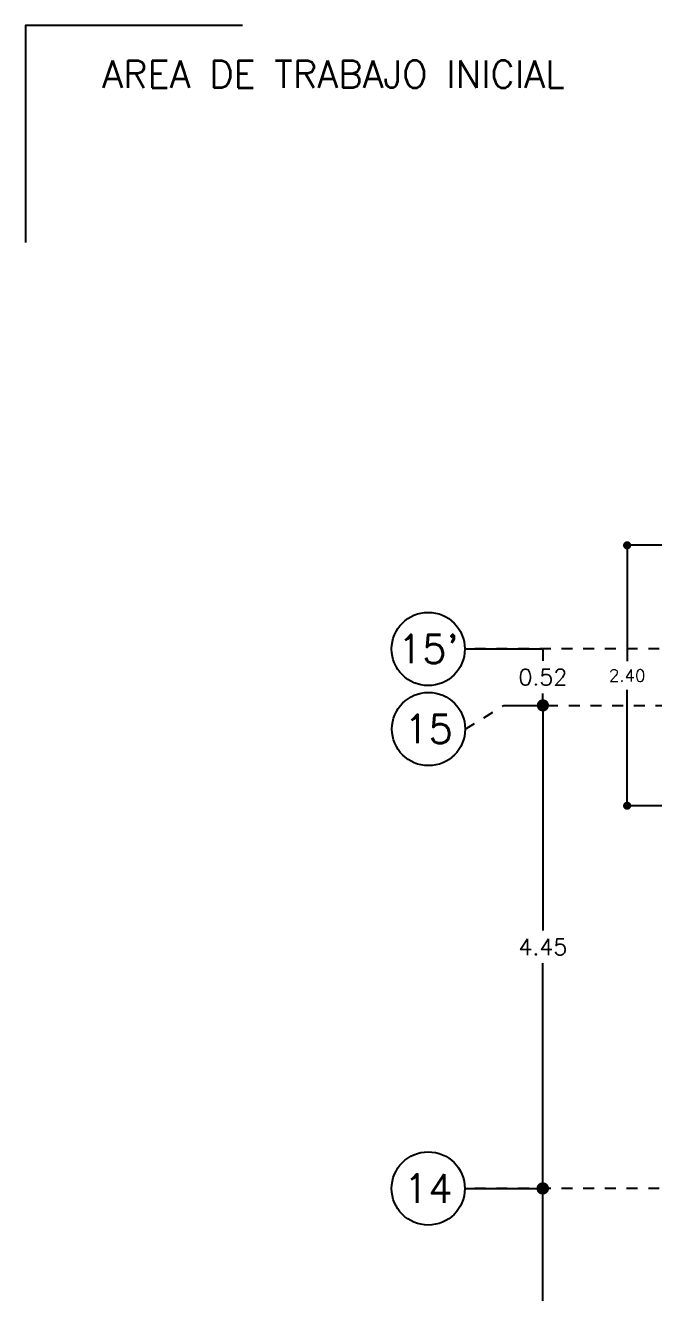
# Model space of a CAD drawing. Header units: millimetres. Extents: x 0 to 197, y -27 to 41.
# Drawn here: x 22.34 to 28.13, y 28.94 to 40.62 of the extents above; entities that cross this region are included whole.
import ezdxf
from ezdxf.enums import TextEntityAlignment as Align

# ---------------------------------------------------------------- set-up
doc = ezdxf.new("R2010")
doc.units = ezdxf.units.MM
doc.header["$LTSCALE"] = 0.01
doc.header["$PDMODE"] = 3
doc.linetypes.add('DASHDOT', pattern=[1, 0.5, -0.25, 0, -0.25])
for name, color, linetype in [('FC_CIRCULO DE EJES', 3, 'Continuous'), ('FC_COTAS', 1, 'Continuous'), ('FC_COTAS @ 75', 1, 'Continuous'), ('FC_COTAS EJES', 1, 'Continuous'), ('FC_COTAS EJES @ 75', 1, 'Continuous'), ('FC_EJES', 1, 'DASHDOT'), ('FC_R-175', 5, 'Continuous')]:
    doc.layers.add(name, color=color, linetype=linetype)
doc.layers.add('FC_HOJA', color=230, linetype='Continuous', plot=False)
doc.layers.add('FC_TEXTO NO IMPRIMIR', color=252, linetype='Continuous', plot=False)
doc.styles.add('FC_TEXT1', font='romans.shx')
doc.dimstyles.new('FC_COTAS', dxfattribs={"dimtxt": 0.0015, "dimasz": 0.001, "dimexe": 0, "dimexo": 0, "dimgap": 0.001, "dimtad": 1, "dimtih": 1, "dimtoh": 1, "dimzin": 0, "dimdsep": 46, "dimtxsty": 'FC_TEXT1', "dimblk": 'DOT', "dimcen": 0.09, "dimclrd": 256, "dimclre": 256, "dimclrt": 256, "dimadec": 0, "dimazin": 0, "dimtfac": 1, "dimtix": 1, "dimtmove": 2, "dimatfit": 3, "dimfxl": 1.002, "dimtolj": 1, "dimtzin": 0, "dimlwd": -1, "dimarcsym": 0})
doc.dimstyles.new('FC_COTAS EJES', dxfattribs={"dimtxt": 0.002, "dimasz": 0.0015, "dimexe": 0, "dimexo": 0, "dimgap": 0.001, "dimtad": 1, "dimtih": 1, "dimtoh": 1, "dimzin": 0, "dimdsep": 46, "dimtxsty": 'FC_TEXT1', "dimblk": 'DOT', "dimcen": 0.09, "dimclrd": 256, "dimclre": 256, "dimclrt": 256, "dimadec": 0, "dimazin": 0, "dimtfac": 1, "dimtix": 1, "dimtmove": 2, "dimatfit": 3, "dimfxl": 1.002, "dimtolj": 1, "dimtzin": 0, "dimlwd": -1, "dimarcsym": 0})

# ---------------------------------------------------------------- blocks, each defined once
blk = doc.blocks.new('FC_B_Eje')
at = {"layer": 'FC_CIRCULO DE EJES', "ltscale": 1.5}
blk.add_circle((0, 0), 0.0045, dxfattribs=at)
at = {"ltscale": 1.5, "style": 'FC_TEXT1'}
blk.add_attdef('EJE', text='', height=0.0035, dxfattribs=at).set_placement((0, 0), align=Align.MIDDLE_CENTER)
blk = doc.blocks.new('*D366')
at = {"layer": 'Defpoints', "color": 0, "ltscale": 0.6, "transparency": 16777216}
for p in [(242.678, -53.26), (243.037, -53.78), (243.398, -53.78)]:
    blk.add_point(p, dxfattribs=at)
at = {"layer": 'FC_COTAS EJES', "lineweight": -2, "ltscale": 0.6, "transparency": 16777216}
for p, q in [((242.678, -53.26), (243.398, -53.26)), ((243.037, -53.78), (243.398, -53.78))]:
    blk.add_line(p, q, dxfattribs=at)
at = {"layer": 'FC_COTAS EJES', "ltscale": 0.6, "transparency": 16777216}
for p, q in [((243.398, -53.26), (243.398, -53.37)), ((243.398, -53.78), (243.398, -53.67))]:
    blk.add_line(p, q, dxfattribs=at)
at = {"layer": 'FC_COTAS EJES', "ltscale": 0.6, "transparency": 16777216, "insert": (243.398, -53.52), "char_height": 0.15, "attachment_point": 5, "style": 'FC_TEXT1'}
blk.add_mtext('\\A1;0.52', dxfattribs=at)
blk = doc.blocks.new('_Dot')
at = {"color": 0, "linetype": 'ByBlock', "lineweight": -2}
blk.add_line((-0.5, 0), (-1, 0), dxfattribs=at)
at = {"color": 0, "linetype": 'ByBlock', "const_width": 0.5}
blk.add_lwpolyline([(-0.25, 0, 1), (0.25, 0, 1)], format="xyb", close=True, dxfattribs=at)
blk = doc.blocks.new('*D367')
at = {"layer": 'Defpoints', "color": 0, "ltscale": 0.6, "transparency": 16777216}
for p in [(243.037, -53.78), (242.678, -58.232), (243.398, -58.232)]:
    blk.add_point(p, dxfattribs=at)
at = {"layer": 'FC_COTAS EJES', "lineweight": -2, "ltscale": 0.6, "transparency": 16777216}
for p, q in [((243.037, -53.78), (243.398, -53.78)), ((242.678, -58.232), (243.398, -58.232))]:
    blk.add_line(p, q, dxfattribs=at)
at = {"layer": 'FC_COTAS EJES', "ltscale": 0.6, "transparency": 16777216}
for p, q in [((243.398, -53.892), (243.398, -55.856)), ((243.398, -58.12), (243.398, -56.156))]:
    blk.add_line(p, q, dxfattribs=at)
at = {"layer": 'FC_COTAS EJES', "ltscale": 0.6, "transparency": 16777216, "xscale": 0.1125, "yscale": 0.1125, "zscale": 0.1125}
for p, rotation in [((243.398, -53.78), 90), ((243.398, -58.232), 270)]:
    blk.add_blockref('_Dot', p, dxfattribs=dict(at, rotation=rotation))
at = {"layer": 'FC_COTAS EJES', "ltscale": 0.6, "transparency": 16777216, "insert": (243.398, -56.006), "char_height": 0.15, "attachment_point": 5, "style": 'FC_TEXT1'}
blk.add_mtext('\\A1;4.45', dxfattribs=at)
blk = doc.blocks.new('*D368')
at = {"layer": 'Defpoints', "color": 0, "ltscale": 0.6, "transparency": 16777216}
for p in [(242.678, -58.232), (242.678, -62.685), (243.395, -62.685)]:
    blk.add_point(p, dxfattribs=at)
at = {"layer": 'FC_COTAS EJES', "lineweight": -2, "ltscale": 0.6, "transparency": 16777216}
for p, q in [((242.678, -58.232), (243.395, -58.232)), ((242.678, -62.685), (243.395, -62.685))]:
    blk.add_line(p, q, dxfattribs=at)
at = {"layer": 'FC_COTAS EJES', "ltscale": 0.6, "transparency": 16777216}
for p, q in [((243.395, -58.345), (243.395, -60.309)), ((243.395, -62.572), (243.395, -60.609))]:
    blk.add_line(p, q, dxfattribs=at)
at = {"layer": 'FC_COTAS EJES', "ltscale": 0.6, "transparency": 16777216, "xscale": 0.1125, "yscale": 0.1125, "zscale": 0.1125}
for p, rotation in [((243.395, -58.232), 90), ((243.395, -62.685), 270)]:
    blk.add_blockref('_Dot', p, dxfattribs=dict(at, rotation=rotation))
at = {"layer": 'FC_COTAS EJES', "ltscale": 0.6, "transparency": 16777216, "insert": (243.395, -60.459), "char_height": 0.15, "attachment_point": 5, "style": 'FC_TEXT1'}
blk.add_mtext('\\A1;4.45', dxfattribs=at)
blk = doc.blocks.new('*D302')
at = {"layer": 'Defpoints', "color": 0, "ltscale": 0.6, "transparency": 16777216}
for p in [(28.214, 35.83), (27.884, 33.43), (28.214, 33.43)]:
    blk.add_point(p, dxfattribs=at)
at = {"layer": 'FC_COTAS', "lineweight": -2, "ltscale": 0.6, "transparency": 16777216}
for p, q in [((28.214, 35.83), (27.884, 35.83)), ((28.214, 33.43), (27.884, 33.43))]:
    blk.add_line(p, q, dxfattribs=at)
at = {"layer": 'FC_COTAS', "ltscale": 0.6, "transparency": 16777216}
for p, q in [((27.884, 35.755), (27.884, 34.761)), ((27.884, 33.505), (27.884, 34.499))]:
    blk.add_line(p, q, dxfattribs=at)
at = {"layer": 'FC_COTAS', "ltscale": 0.6, "transparency": 16777216, "xscale": 0.075, "yscale": 0.075, "zscale": 0.075}
for p, rotation in [((27.884, 35.83), 90), ((27.884, 33.43), 270)]:
    blk.add_blockref('_Dot', p, dxfattribs=dict(at, rotation=rotation))
at = {"layer": 'FC_COTAS', "ltscale": 0.6, "transparency": 16777216, "insert": (27.884, 34.63), "char_height": 0.1125, "attachment_point": 5, "style": 'FC_TEXT1'}
blk.add_mtext('\\A1;2.40', dxfattribs=at)
blk = doc.blocks.new('FC_B_Ejes E5')
at = {"layer": 'FC_EJES', "ltscale": 0.6}
for p, q in [((255.87, -53.26), (242.678, -53.26)), ((255.87, -58.232), (242.678, -58.232))]:
    blk.add_line(p, q, dxfattribs=at)
blk.add_lwpolyline([(242.682, -53.998), (243.037, -53.78), (255.87, -53.78)], dxfattribs=at)
at = {"layer": 'FC_R-175'}
ref = blk.add_blockref('FC_B_Eje', (242.341, -53.26), dxfattribs=dict(at, xscale=75, yscale=75, zscale=75))
ref.add_attrib('EJE', "15'", dxfattribs={"layer": '0', "color": 0, "ltscale": 1.5, "height": 0.2625, "style": 'FC_TEXT1'}).set_placement((242.341, -53.26), align=Align.MIDDLE_CENTER)
ref = blk.add_blockref('FC_B_Eje', (242.344, -53.998), dxfattribs=dict(at, xscale=75, yscale=75, zscale=75))
ref.add_attrib('EJE', '15', dxfattribs={"layer": '0', "color": 0, "ltscale": 1.5, "height": 0.2625, "style": 'FC_TEXT1'}).set_placement((242.344, -53.998), align=Align.MIDDLE_CENTER)
ref = blk.add_blockref('FC_B_Eje', (242.341, -58.232), dxfattribs=dict(at, xscale=75, yscale=75, zscale=75))
ref.add_attrib('EJE', '14', dxfattribs={"layer": '0', "color": 0, "ltscale": 1.5, "height": 0.2625, "style": 'FC_TEXT1'}).set_placement((242.341, -58.232), align=Align.MIDDLE_CENTER)
at = {"layer": 'FC_COTAS EJES @ 75', "ltscale": 0.6}
for base, p1, p2, picture, middle in [((243.398, -53.78), (242.678, -53.26), (243.037, -53.78), '*D366', (243.398, -53.52)), ((243.398, -58.232), (243.037, -53.78), (242.678, -58.232), '*D367', (243.398, -56.006)), ((243.395, -62.685), (242.678, -58.232), (242.678, -62.685), '*D368', (243.395, -60.459))]:
    dim = blk.add_linear_dim(base=base, p1=p1, p2=p2, angle=90, dimstyle='FC_COTAS EJES', override={"dimscale": 75, "dimtix": 1, "dimtofl": 1, "dimtmove": 2, "dimatfit": 3}, dxfattribs=at)
    dim.commit()
    dim.dimension.update_dxf_attribs({"geometry": picture, "text_midpoint": middle})

msp = doc.modelspace()

# ---------------------------------------------------------------- linework, layer by layer
at = {"layer": 'FC_HOJA', "ltscale": 0.6}
msp.add_lwpolyline([(24.3372, 40.6222), (22.3372, 40.6222), (22.3372, 38.6222)], dxfattribs=at)

# ---------------------------------------------------------------- block references
at = {"layer": 'FC_COTAS'}
msp.add_blockref('FC_B_Ejes E5', (-216.2904, 88.1348), dxfattribs=at)

# ---------------------------------------------------------------- texts
at = {"layer": 'FC_TEXTO NO IMPRIMIR', "insert": (25.1771, 40.1722), "char_height": 0.25, "width": 4.907262, "attachment_point": 5, "style": 'FC_TEXT1'}
msp.add_mtext('AREA DE TRABAJO INICIAL', dxfattribs=at)

# ---------------------------------------------------------------- dimensions: what is measured, and where the dimension line sits
at = {"layer": 'FC_COTAS @ 75', "ltscale": 0.6}
dim = msp.add_linear_dim(base=(27.8836, 33.4301), p1=(28.2143, 35.8301), p2=(28.2143, 33.4301), angle=90, dimstyle='FC_COTAS', override={"dimscale": 75, "dimtix": 1, "dimtofl": 1, "dimtmove": 2, "dimatfit": 3}, dxfattribs=at)
dim.commit()
dim.dimension.update_dxf_attribs({"geometry": '*D302', "text_midpoint": (27.8836, 34.6301)})

doc.saveas('drawing.dxf')
